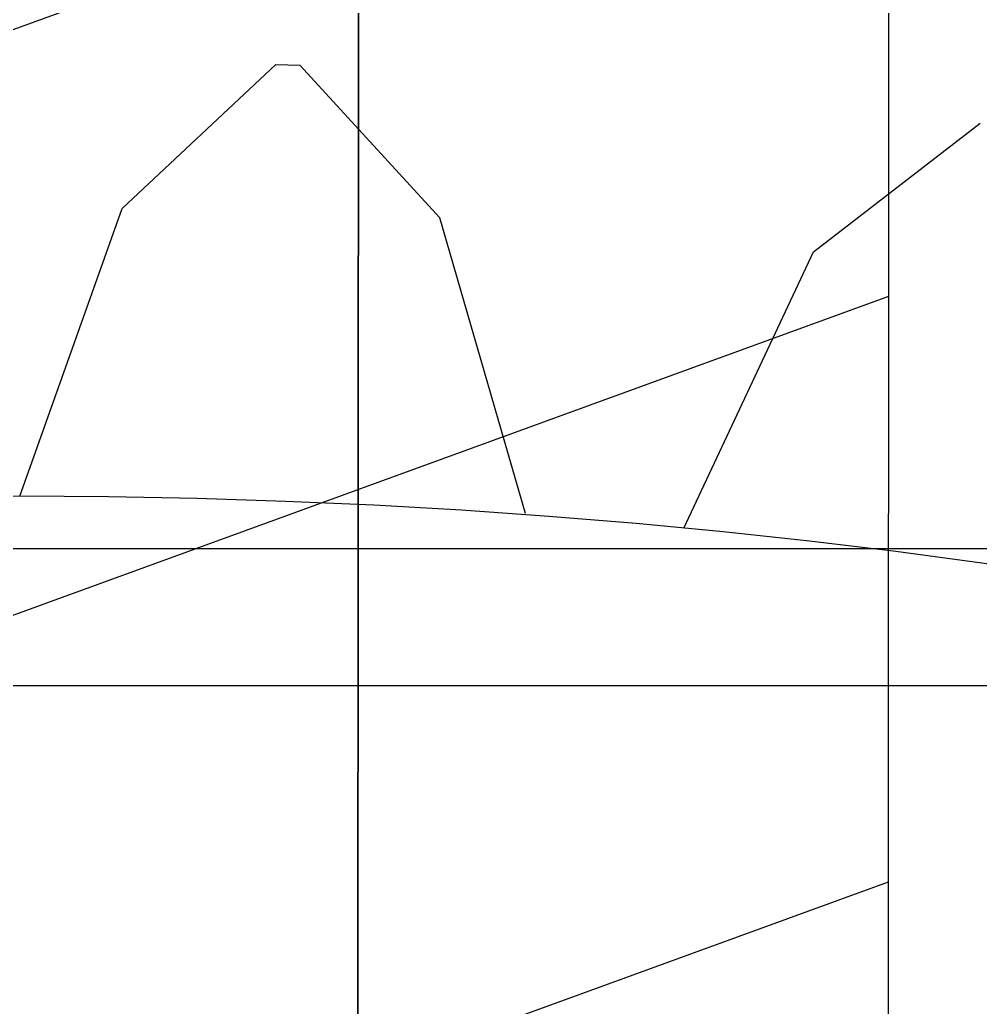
# Model space of a CAD drawing. Extents: x -381 to 213, y -63 to 250.
# Drawn here: x -118.06 to -109.32, y 70.51 to 79.48 of the extents above; entities that cross this region are included whole.
import ezdxf

# ---------------------------------------------------------------- set-up
doc = ezdxf.new("R2010")
doc.units = 0
doc.header["$MEASUREMENT"] = 0
doc.linetypes.add('K5LT65535', pattern=[0])
doc.linetypes.add('K5LT_BASIC', pattern=[0])
doc.layers.add('Системный слой', color=7, linetype='Continuous')

# ---------------------------------------------------------------- blocks, each defined once
blk = doc.blocks.new('*U')
at = {"layer": 'Системный слой', "color": 5, "linetype": 'K5LT_BASIC'}
for p, q in [((-125.8997, 86.8601), (-125.9284, 33.8601)), ((-110.1784, 33.8516), (-110.1497, 86.8516)), ((97.0992, 86.8564), (97.0705, 33.8564)), ((96.3411, 72.4372), (96.5579, 72.4297)), ((96.3411, 72.4372), (96.5579, 72.4297))]:
    blk.add_line(p, q, dxfattribs=at)
for points in [[(94.013, 68.5151), (94.9449, 71.1282), (96.3411, 72.4372)], [(94.013, 68.5151), (94.9449, 71.1282), (96.3411, 72.4372)], [(98.6103, 68.3566), (97.8301, 71.0429), (96.5579, 72.4297)], [(98.6103, 68.3566), (97.8301, 71.0429), (96.5579, 72.4297)], [(100.0484, 68.2231), (101.2281, 70.7341), (102.7442, 71.9022)], [(100.0484, 68.2231), (101.2281, 70.7341), (102.7442, 71.9022)]]:
    blk.add_lwpolyline(points, dxfattribs=at)
blk = doc.blocks.new('*F')
at = {"layer": 'Системный слой', "color": 5, "linetype": 'K5LT65535'}
for points in [[(64.5961, 15.6923), (64.5961, 19.3288), (62.0123, 19.3288), (59.4284, 45.9326), (-51.1017, 45.9326), (-51.1017, 49.7605), (-44.0201, 51.4831), (56.079, 51.4831), (58.3758, 49.1863), (59.4284, 45.9326)], [(-51.5802, 12.1516), (-51.5802, 15.788), (-42.6803, 41.722), (-39.7137, 44.6886), (1.1489, 44.6886), (2.7279, 43.1096), (2.7279, -18.3334), (0.7661, -21.5338), (-1.1478, -21.5338)]]:
    blk.add_lwpolyline(points, dxfattribs=at)
at = {"layer": 'Системный слой', "color": 5, "linetype": 'K5LT_BASIC'}
blk.add_circle((94.0125, 5.9815), 62.5341, dxfattribs=at)
blk.add_circle((94.0125, 5.9815), 62.5341, dxfattribs=at)
at = {"layer": 'Системный слой'}
blk.add_blockref('*U', (0, 0), dxfattribs=at)
blk.add_blockref('*U', (0, 0), dxfattribs=at)
blk.add_blockref('*U', (0, 0), dxfattribs=at)
blk.add_blockref('*U', (0, 0), dxfattribs=at)
blk.add_blockref('*U', (0, 0), dxfattribs=at)
blk.add_blockref('*U', (0, 0), dxfattribs=at)
blk.add_blockref('*U', (0, 0), dxfattribs=at)
blk.add_blockref('*U', (0, 0), dxfattribs=at)
blk.add_blockref('*U', (0, 0), dxfattribs=at)
blk.add_blockref('*U', (0, 0), dxfattribs=at)
blk.add_blockref('*U', (0, 0), dxfattribs=at)
blk.add_blockref('*U', (0, 0), dxfattribs=at)
blk.add_blockref('*U', (0, 0), dxfattribs=at)
blk.add_blockref('*U', (0, 0), dxfattribs=at)
blk.add_blockref('*U', (0, 0), dxfattribs=at)
blk.add_blockref('*U', (0, 0), dxfattribs=at)
blk.add_blockref('*U', (0, 0), dxfattribs=at)
blk.add_blockref('*U', (0, 0), dxfattribs=at)
blk.add_blockref('*U', (0, 0), dxfattribs=at)
blk.add_blockref('*U', (0, 0), dxfattribs=at)
blk.add_blockref('*U', (0, 0), dxfattribs=at)
blk.add_blockref('*U', (0, 0), dxfattribs=at)
blk.add_blockref('*U', (0, 0), dxfattribs=at)
blk.add_blockref('*U', (0, 0), dxfattribs=at)
blk.add_blockref('*U', (0, 0), dxfattribs=at)
blk.add_blockref('*U', (0, 0), dxfattribs=at)
blk.add_blockref('*U', (0, 0), dxfattribs=at)
blk.add_blockref('*U', (0, 0), dxfattribs=at)
blk.add_blockref('*U', (0, 0), dxfattribs=at)
blk.add_blockref('*U', (0, 0), dxfattribs=at)
blk.add_blockref('*U', (0, 0), dxfattribs=at)
blk.add_blockref('*U', (0, 0), dxfattribs=at)
blk.add_blockref('*U', (0, 0), dxfattribs=at)
blk.add_blockref('*U', (0, 0), dxfattribs=at)
blk.add_blockref('*U', (0, 0), dxfattribs=at)
blk.add_blockref('*U', (0, 0), dxfattribs=at)
blk.add_blockref('*U', (0, 0), dxfattribs=at)
blk.add_blockref('*U', (0, 0), dxfattribs=at)
blk.add_blockref('*U', (0, 0), dxfattribs=at)
blk.add_blockref('*U', (0, 0), dxfattribs=at)
blk.add_blockref('*U', (0, 0), dxfattribs=at)
blk.add_blockref('*U', (0, 0), dxfattribs=at)
blk.add_blockref('*U', (0, 0), dxfattribs=at)
blk.add_blockref('*U', (0, 0), dxfattribs=at)
blk.add_blockref('*U', (0, 0), dxfattribs=at)
blk.add_blockref('*U', (0, 0), dxfattribs=at)
blk.add_blockref('*U', (0, 0), dxfattribs=at)
blk.add_blockref('*U', (0, 0), dxfattribs=at)
blk.add_blockref('*U', (0, 0), dxfattribs=at)
blk.add_blockref('*U', (0, 0), dxfattribs=at)
blk.add_blockref('*U', (0, 0), dxfattribs=at)
blk.add_blockref('*U', (0, 0), dxfattribs=at)
blk.add_blockref('*U', (0, 0), dxfattribs=at)
blk.add_blockref('*U', (0, 0), dxfattribs=at)
blk.add_blockref('*U', (0, 0), dxfattribs=at)
blk.add_blockref('*U', (0, 0), dxfattribs=at)
blk.add_blockref('*U', (0, 0), dxfattribs=at)
blk.add_blockref('*U', (0, 0), dxfattribs=at)
blk.add_blockref('*U', (0, 0), dxfattribs=at)
blk.add_blockref('*U', (0, 0), dxfattribs=at)
blk.add_blockref('*U', (0, 0), dxfattribs=at)
blk.add_blockref('*U', (0, 0), dxfattribs=at)
blk.add_blockref('*U', (0, 0), dxfattribs=at)
blk.add_blockref('*U', (0, 0), dxfattribs=at)
blk.add_blockref('*U', (0, 0), dxfattribs=at)
blk.add_blockref('*U', (0, 0), dxfattribs=at)
blk.add_blockref('*U', (0, 0), dxfattribs=at)
blk.add_blockref('*U', (0, 0), dxfattribs=at)
blk.add_blockref('*U', (0, 0), dxfattribs=at)
blk.add_blockref('*U', (0, 0), dxfattribs=at)
blk.add_blockref('*U', (0, 0), dxfattribs=at)
blk.add_blockref('*U', (0, 0), dxfattribs=at)
blk.add_blockref('*U', (0, 0), dxfattribs=at)
blk.add_blockref('*U', (0, 0), dxfattribs=at)
blk.add_blockref('*U', (0, 0), dxfattribs=at)
blk.add_blockref('*U', (0, 0), dxfattribs=at)
blk.add_blockref('*U', (0, 0), dxfattribs=at)
blk.add_blockref('*U', (0, 0), dxfattribs=at)
blk.add_blockref('*U', (0, 0), dxfattribs=at)
blk.add_blockref('*U', (0, 0), dxfattribs=at)
blk.add_blockref('*U', (0, 0), dxfattribs=at)
blk.add_blockref('*U', (0, 0), dxfattribs=at)
blk.add_blockref('*U', (0, 0), dxfattribs=at)
blk.add_blockref('*U', (0, 0), dxfattribs=at)
blk.add_blockref('*U', (0, 0), dxfattribs=at)
blk.add_blockref('*U', (0, 0), dxfattribs=at)
blk.add_blockref('*U', (0, 0), dxfattribs=at)
blk.add_blockref('*U', (0, 0), dxfattribs=at)
blk.add_blockref('*U', (0, 0), dxfattribs=at)
blk.add_blockref('*U', (0, 0), dxfattribs=at)
blk.add_blockref('*U', (0, 0), dxfattribs=at)
blk.add_blockref('*U', (0, 0), dxfattribs=at)
blk.add_blockref('*U', (0, 0), dxfattribs=at)
blk.add_blockref('*U', (0, 0), dxfattribs=at)
blk.add_blockref('*U', (0, 0), dxfattribs=at)
blk.add_blockref('*U', (0, 0), dxfattribs=at)
blk.add_blockref('*U', (0, 0), dxfattribs=at)
blk.add_blockref('*U', (0, 0), dxfattribs=at)
blk.add_blockref('*U', (0, 0), dxfattribs=at)
blk.add_blockref('*U', (0, 0), dxfattribs=at)
blk.add_blockref('*U', (0, 0), dxfattribs=at)
blk.add_blockref('*U', (0, 0), dxfattribs=at)
blk.add_blockref('*U', (0, 0), dxfattribs=at)
blk.add_blockref('*U', (0, 0), dxfattribs=at)
blk.add_blockref('*U', (0, 0), dxfattribs=at)
blk.add_blockref('*U', (0, 0), dxfattribs=at)
blk.add_blockref('*U', (0, 0), dxfattribs=at)
blk.add_blockref('*U', (0, 0), dxfattribs=at)
blk.add_blockref('*U', (0, 0), dxfattribs=at)
blk.add_blockref('*U', (0, 0), dxfattribs=at)
blk.add_blockref('*U', (0, 0), dxfattribs=at)
blk.add_blockref('*U', (0, 0), dxfattribs=at)
blk.add_blockref('*U', (0, 0), dxfattribs=at)
blk.add_blockref('*U', (0, 0), dxfattribs=at)
blk.add_blockref('*U', (0, 0), dxfattribs=at)
blk.add_blockref('*U', (0, 0), dxfattribs=at)
blk.add_blockref('*U', (0, 0), dxfattribs=at)
blk.add_blockref('*U', (0, 0), dxfattribs=at)
blk.add_blockref('*U', (0, 0), dxfattribs=at)
blk.add_blockref('*U', (0, 0), dxfattribs=at)
blk.add_blockref('*U', (0, 0), dxfattribs=at)
blk.add_blockref('*U', (0, 0), dxfattribs=at)
blk.add_blockref('*U', (0, 0), dxfattribs=at)
blk.add_blockref('*U', (0, 0), dxfattribs=at)
blk.add_blockref('*U', (0, 0), dxfattribs=at)
blk.add_blockref('*U', (0, 0), dxfattribs=at)
blk.add_blockref('*U', (0, 0), dxfattribs=at)
blk.add_blockref('*U', (0, 0), dxfattribs=at)
blk.add_blockref('*U', (0, 0), dxfattribs=at)
blk.add_blockref('*U', (0, 0), dxfattribs=at)
blk.add_blockref('*U', (0, 0), dxfattribs=at)
blk.add_blockref('*U', (0, 0), dxfattribs=at)
blk.add_blockref('*U', (0, 0), dxfattribs=at)
blk.add_blockref('*U', (0, 0), dxfattribs=at)
blk.add_blockref('*U', (0, 0), dxfattribs=at)
blk.add_blockref('*U', (0, 0), dxfattribs=at)
blk.add_blockref('*U', (0, 0), dxfattribs=at)
blk.add_blockref('*U', (0, 0), dxfattribs=at)
blk.add_blockref('*U', (0, 0), dxfattribs=at)
blk.add_blockref('*U', (0, 0), dxfattribs=at)
blk.add_blockref('*U', (0, 0), dxfattribs=at)
blk.add_blockref('*U', (0, 0), dxfattribs=at)
blk.add_blockref('*U', (0, 0), dxfattribs=at)
blk.add_blockref('*U', (0, 0), dxfattribs=at)
blk.add_blockref('*U', (0, 0), dxfattribs=at)
blk.add_blockref('*U', (0, 0), dxfattribs=at)
blk.add_blockref('*U', (0, 0), dxfattribs=at)
blk.add_blockref('*U', (0, 0), dxfattribs=at)
blk.add_blockref('*U', (0, 0), dxfattribs=at)
blk.add_blockref('*U', (0, 0), dxfattribs=at)
blk.add_blockref('*U', (0, 0), dxfattribs=at)
blk.add_blockref('*U', (0, 0), dxfattribs=at)
blk.add_blockref('*U', (0, 0), dxfattribs=at)
blk.add_blockref('*U', (0, 0), dxfattribs=at)
blk.add_blockref('*U', (0, 0), dxfattribs=at)
blk.add_blockref('*U', (0, 0), dxfattribs=at)
blk.add_blockref('*U', (0, 0), dxfattribs=at)
blk.add_blockref('*U', (0, 0), dxfattribs=at)
blk.add_blockref('*U', (0, 0), dxfattribs=at)
blk.add_blockref('*U', (0, 0), dxfattribs=at)
blk.add_blockref('*U', (0, 0), dxfattribs=at)
blk.add_blockref('*U', (0, 0), dxfattribs=at)
blk.add_blockref('*U', (0, 0), dxfattribs=at)
blk.add_blockref('*U', (0, 0), dxfattribs=at)
blk.add_blockref('*U', (0, 0), dxfattribs=at)
blk.add_blockref('*U', (0, 0), dxfattribs=at)
blk.add_blockref('*U', (0, 0), dxfattribs=at)
blk.add_blockref('*U', (0, 0), dxfattribs=at)
blk.add_blockref('*U', (0, 0), dxfattribs=at)
blk.add_blockref('*U', (0, 0), dxfattribs=at)
blk.add_blockref('*U', (0, 0), dxfattribs=at)
blk.add_blockref('*U', (0, 0), dxfattribs=at)
blk.add_blockref('*U', (0, 0), dxfattribs=at)
blk.add_blockref('*U', (0, 0), dxfattribs=at)
blk.add_blockref('*U', (0, 0), dxfattribs=at)
blk.add_blockref('*U', (0, 0), dxfattribs=at)
blk.add_blockref('*U', (0, 0), dxfattribs=at)
blk.add_blockref('*U', (0, 0), dxfattribs=at)
blk.add_blockref('*U', (0, 0), dxfattribs=at)
blk.add_blockref('*U', (0, 0), dxfattribs=at)
blk.add_blockref('*U', (0, 0), dxfattribs=at)
blk.add_blockref('*U', (0, 0), dxfattribs=at)
blk.add_blockref('*U', (0, 0), dxfattribs=at)
blk.add_blockref('*U', (0, 0), dxfattribs=at)
blk.add_blockref('*U', (0, 0), dxfattribs=at)
blk.add_blockref('*U', (0, 0), dxfattribs=at)
blk.add_blockref('*U', (0, 0), dxfattribs=at)
blk.add_blockref('*U', (0, 0), dxfattribs=at)
blk.add_blockref('*U', (0, 0), dxfattribs=at)
blk.add_blockref('*U', (0, 0), dxfattribs=at)
blk.add_blockref('*U', (0, 0), dxfattribs=at)
blk.add_blockref('*U', (0, 0), dxfattribs=at)
blk.add_blockref('*U', (0, 0), dxfattribs=at)
blk.add_blockref('*U', (0, 0), dxfattribs=at)
blk.add_blockref('*U', (0, 0), dxfattribs=at)
blk.add_blockref('*U', (0, 0), dxfattribs=at)
blk.add_blockref('*U', (0, 0), dxfattribs=at)
blk.add_blockref('*U', (0, 0), dxfattribs=at)
blk.add_blockref('*U', (0, 0), dxfattribs=at)
blk.add_blockref('*U', (0, 0), dxfattribs=at)
blk.add_blockref('*U', (0, 0), dxfattribs=at)
blk.add_blockref('*U', (0, 0), dxfattribs=at)
blk.add_blockref('*U', (0, 0), dxfattribs=at)
blk.add_blockref('*U', (0, 0), dxfattribs=at)
blk.add_blockref('*U', (0, 0), dxfattribs=at)
blk.add_blockref('*U', (0, 0), dxfattribs=at)
blk.add_blockref('*U', (0, 0), dxfattribs=at)

msp = doc.modelspace()

# ---------------------------------------------------------------- hatches: boundary and pattern name
at = {"layer": 'Системный слой'}
h = msp.add_hatch(dxfattribs=at)
h.set_pattern_fill('Металл', color=0, style=0, pattern_type=0)
h.set_pattern_definition([(20, (0, 0), (-1.7101, 4.69846), [])])
h.paths.add_polyline_path([(-110.1497, 86.8516), (-125.8997, 86.8601), (-125.9284, 33.8601), (-110.1784, 33.8516)])

# ---------------------------------------------------------------- block references
for name, p in [('*F', (-96.5151, 28.7405)), ('*F', (-212.0681, 6.6367)), ('*F', (10.9271, 6.6087)), ('*U', (0, 0)), ('*U', (0, 0)), ('*U', (0, 0)), ('*U', (0, 0)), ('*U', (0, 0)), ('*U', (0, 0)), ('*U', (0, 0)), ('*U', (0, 0)), ('*U', (0, 0)), ('*U', (0, 0)), ('*U', (0, 0)), ('*U', (0, 0)), ('*U', (0, 0)), ('*U', (0, 0))]:
    msp.add_blockref(name, p, dxfattribs=at)

doc.saveas('drawing.dxf')
